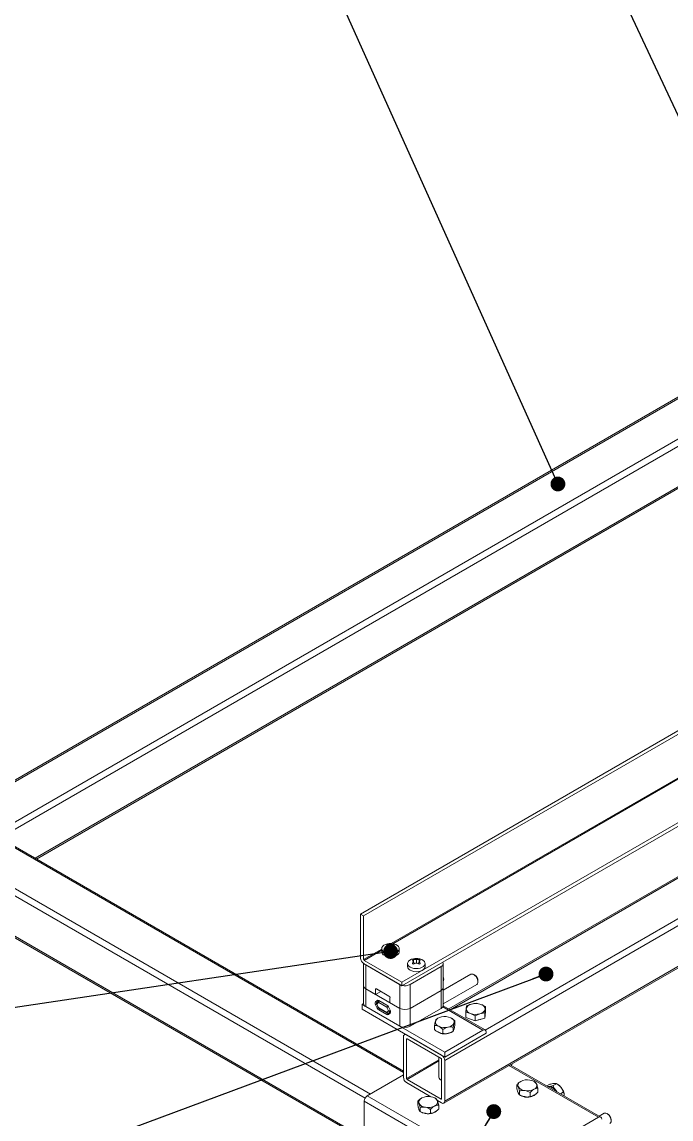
# Model space of a CAD drawing. Header units: millimetres. Extents: x 15 to 415, y 5 to 292.
# Drawn here: x 62.9 to 107.3, y 139.8 to 214.9 of the extents above; entities that cross this region are included whole.
import ezdxf

# ---------------------------------------------------------------- set-up
doc = ezdxf.new("R2010")
doc.units = ezdxf.units.MM
doc.dimstyles.new('SLDDIMSTYLE0', dxfattribs={"dimtxt": 0.18, "dimasz": 1.016, "dimexe": 0, "dimexo": 0.0625, "dimgap": 0, "dimtad": 0, "dimtih": 1, "dimtoh": 1, "dimdec": 0, "dimrnd": 1e-09, "dimzin": 0, "dimdsep": 46, "dimtxsty": 'Standard', "dimblk1": 'DOT', "dimblk2": 'DOT', "dimsah": 1, "dimcen": 0.09, "dimadec": 0, "dimazin": 0, "dimtfac": 1.016, "dimtdec": 0, "dimtofl": 0, "dimtmove": 0, "dimatfit": 3, "dimldrblk": 'DOT', "dimfxl": 1, "dimfrac": 2, "dimtolj": 1, "dimtzin": 0, "dimarcsym": 0})
doc.dimstyles.new('SLDDIMSTYLE1', dxfattribs={"dimtxt": 0.18, "dimasz": 3.302, "dimexe": 0, "dimexo": 0.0625, "dimgap": 0, "dimtad": 0, "dimtih": 1, "dimtoh": 1, "dimdec": 0, "dimrnd": 1e-09, "dimzin": 0, "dimdsep": 46, "dimtxsty": 'Standard', "dimsah": 1, "dimcen": 0.09, "dimadec": 0, "dimazin": 0, "dimtfac": 3.302, "dimtdec": 0, "dimtofl": 0, "dimtmove": 0, "dimatfit": 3, "dimfxl": 1, "dimfrac": 2, "dimtolj": 1, "dimtzin": 0, "dimarcsym": 0})

# ---------------------------------------------------------------- blocks, each defined once
blk = doc.blocks.new('_DOT')
at = {"color": 0, "linetype": 'ByBlock', "lineweight": -2}
blk.add_line((-0.5, 0), (-1, 0), dxfattribs=at)
at = {"color": 0, "linetype": 'ByBlock', "const_width": 0.5}
blk.add_lwpolyline([(-0.25, 0, 1), (0.25, 0, 1)], format="xyb", close=True, dxfattribs=at)

msp = doc.modelspace()

# ---------------------------------------------------------------- linework, layer by layer
at = {"color": 7, "linetype": 'Continuous', "lineweight": 15}
for p, q in [((135.05, 204.974), (58.434, 160.744)), ((63.843, 157.622), (140.396, 201.815)), ((86.04, 153.852), (127.083, 177.545)), ((86.252, 153.729), (127.083, 177.3)), ((88.869, 149.198), (126.941, 171.177)), ((88.869, 148.953), (126.941, 170.932)), ((125.353, 166.564), (92.086, 147.36)), ((91.741, 140.916), (128.386, 162.071)), ((88.975, 143.114), (58.309, 160.816)), ((55.446, 156.224), (86.288, 138.42)), ((86.04, 153.852), (86.04, 150.831)), ((86.252, 153.729), (86.04, 153.852)), ((86.252, 150.749), (86.252, 153.729)), ((87.903, 151.589), (87.891, 151.763)), ((88.091, 151.52), (88.091, 151.756)), ((88.278, 151.589), (88.29, 151.763)), ((87.491, 151.492), (87.491, 151.28)), ((87.943, 151.474), (87.886, 151.638)), ((87.932, 151.506), (87.996, 151.493)), ((88.185, 151.493), (88.249, 151.506)), ((88.238, 151.474), (88.295, 151.638)), ((88.691, 151.28), (88.691, 151.492)), ((86.247, 150.466), (86.247, 148.953)), ((86.252, 150.463), (88.869, 148.953)), ((88.869, 149.198), (86.288, 150.688)), ((86.394, 150.382), (88.727, 149.035)), ((86.394, 150.382), (86.394, 148.749)), ((89.259, 150.472), (89.259, 150.259)), ((89.434, 149.035), (91.556, 150.259)), ((89.711, 150.454), (89.654, 150.618)), ((89.671, 150.568), (89.659, 150.742)), ((89.7, 150.486), (89.764, 150.472)), ((89.859, 150.499), (89.859, 150.736)), ((89.953, 150.472), (90.017, 150.486)), ((90.006, 150.454), (90.063, 150.618)), ((90.046, 150.568), (90.058, 150.742)), ((90.459, 150.259), (90.459, 150.472)), ((91.556, 148.626), (91.556, 150.259)), ((91.702, 148.83), (91.702, 150.463)), ((93.597, 149.735), (91.702, 148.641)), ((93.854, 149.683), (93.797, 149.716)), ((86.247, 148.953), (86.247, 147.728)), ((86.394, 148.749), (87.066, 148.361)), ((86.394, 148.749), (88.727, 147.401)), ((86.394, 148.749), (86.394, 147.524)), ((87.066, 148.687), (87.066, 148.361)), ((87.985, 148.238), (87.136, 148.728)), ((88.727, 147.401), (88.727, 149.035)), ((88.869, 148.953), (88.869, 149.198)), ((89.434, 149.035), (89.434, 147.401)), ((91.702, 147.718), (93.997, 149.043)), ((91.702, 147.605), (91.702, 148.83)), ((94.08, 149.226), (94.08, 149.291)), ((87.168, 147.952), (87.06, 147.85)), ((87.419, 148.565), (87.066, 148.361)), ((87.274, 147.914), (87.167, 147.813)), ((87.84, 147.628), (87.28, 147.951)), ((87.307, 147.936), (87.294, 147.928)), ((88.055, 147.789), (88.055, 148.116)), ((89.434, 147.401), (91.556, 148.626)), ((91.556, 147.401), (91.556, 148.626)), ((86.146, 147.667), (86.247, 147.725)), ((86.146, 147.667), (91.803, 144.401)), ((86.146, 147.34), (86.146, 147.667)), ((86.146, 147.34), (91.803, 144.074)), ((86.394, 147.524), (88.727, 146.177)), ((87.06, 147.652), (87.168, 147.427)), ((87.145, 147.682), (87.253, 147.456)), ((87.272, 147.8), (87.164, 147.699)), ((87.164, 147.684), (87.272, 147.458)), ((87.84, 147.477), (87.28, 147.8)), ((87.28, 147.449), (87.84, 147.125)), ((87.28, 147.298), (87.84, 146.974)), ((87.301, 147.403), (87.861, 147.08)), ((87.957, 147.241), (87.849, 147.467)), ((87.849, 147.125), (87.957, 147.226)), ((88.061, 147.273), (87.953, 147.498)), ((87.969, 147.079), (88.09, 147.149)), ((88.084, 147.185), (87.976, 147.084)), ((88.055, 147.789), (88.727, 147.401)), ((88.727, 146.177), (88.727, 147.401)), ((89.434, 147.401), (89.434, 146.177)), ((89.434, 146.177), (91.556, 147.401)), ((94.569, 145.926), (91.7, 147.582)), ((93.276, 147.388), (93.252, 147.142)), ((93.252, 146.788), (93.252, 147.142)), ((93.252, 147.142), (93.564, 147.052)), ((93.3, 147.575), (93.276, 147.388)), ((93.636, 147.701), (93.3, 147.575)), ((93.972, 147.767), (93.636, 147.701)), ((94.285, 147.677), (93.972, 147.767)), ((94.597, 147.527), (94.285, 147.677)), ((94.549, 147.095), (94.573, 147.341)), ((94.597, 147.173), (94.549, 146.741)), ((94.573, 147.341), (94.597, 147.527)), ((94.597, 147.527), (94.597, 147.173)), ((87.953, 146.974), (88.061, 147.075)), ((91.3, 146.707), (91.222, 146.659)), ((91.343, 146.732), (91.299, 146.706)), ((92.505, 146.269), (92.505, 146.538)), ((93.877, 146.548), (93.252, 146.788)), ((93.645, 146.637), (93.562, 146.669)), ((93.564, 147.052), (93.877, 146.902)), ((93.877, 146.902), (94.213, 147.028)), ((93.877, 146.902), (93.877, 146.548)), ((94.549, 146.741), (93.877, 146.548)), ((94.213, 147.028), (94.549, 147.095)), ((94.549, 147.095), (94.549, 146.741)), ((88.692, 145.87), (89.099, 145.635)), ((88.692, 145.87), (88.692, 145.87)), ((89.099, 145.635), (89.037, 145.6)), ((91.101, 145.963), (91.101, 146.231)), ((91.247, 145.833), (91.392, 145.765)), ((91.392, 145.765), (91.537, 145.696)), ((91.682, 145.688), (91.537, 145.696)), ((91.682, 145.688), (91.682, 145.957)), ((91.803, 144.401), (94.419, 145.911)), ((91.803, 144.074), (94.632, 145.707)), ((91.858, 145.666), (92.033, 145.705)), ((92.033, 145.705), (92.209, 145.743)), ((92.282, 145.779), (92.307, 145.794)), ((92.384, 145.842), (92.384, 146.11)), ((92.414, 145.888), (92.445, 145.995)), ((92.445, 145.995), (92.475, 146.102)), ((92.505, 146.269), (92.475, 146.102)), ((94.632, 145.789), (94.632, 145.707)), ((88.975, 142.686), (88.975, 145.462)), ((89.187, 145.585), (91.591, 144.197)), ((89.187, 142.604), (89.187, 145.299)), ((89.222, 145.319), (91.556, 143.972)), ((91.803, 144.074), (91.803, 144.401)), ((91.403, 144.06), (91.403, 142.686)), ((91.591, 143.911), (91.591, 141.216)), ((91.803, 143.829), (91.803, 141.053)), ((102.489, 139.966), (96.292, 143.543)), ((86.5, 141.421), (88.975, 142.849)), ((90.854, 141.356), (89.187, 142.319)), ((91.556, 141.196), (89.222, 142.543)), ((96.737, 141.904), (96.737, 142.173)), ((97.988, 142.365), (97.92, 142.404)), ((98.183, 141.672), (98.183, 141.941)), ((98.803, 142.094), (99.001, 142.208)), ((98.866, 142.057), (98.946, 142.064)), ((98.946, 142.064), (99.061, 142.075)), ((99.228, 142.115), (99.061, 142.075)), ((99.228, 142.115), (99.461, 142.249)), ((99.291, 141.942), (99.406, 141.799)), ((99.532, 142.208), (99.461, 142.249)), ((86.5, 141.421), (95.692, 136.114)), ((90.212, 141.261), (90.212, 141.261)), ((91.192, 141.227), (91.131, 141.261)), ((91.224, 141.207), (91.191, 141.225)), ((96.784, 141.739), (96.831, 141.634)), ((96.831, 141.634), (96.877, 141.529)), ((96.924, 141.485), (96.877, 141.529)), ((96.924, 141.485), (96.924, 141.753)), ((96.932, 141.48), (96.982, 141.452)), ((97.105, 141.395), (97.286, 141.366)), ((97.286, 141.366), (97.466, 141.337)), ((97.647, 141.369), (97.647, 141.637)), ((97.781, 141.384), (97.915, 141.46)), ((97.915, 141.46), (98.049, 141.536)), ((98.183, 141.672), (98.049, 141.536)), ((99.406, 141.799), (99.485, 141.7)), ((99.722, 141.563), (99.92, 141.678)), ((95.48, 135.746), (86.288, 141.053)), ((86.288, 136.102), (86.288, 141.053)), ((89.955, 140.775), (89.955, 141.043)), ((89.996, 140.608), (90.038, 140.503)), ((90.038, 140.503), (90.079, 140.397)), ((90.12, 140.352), (90.079, 140.397)), ((90.12, 140.352), (90.12, 140.62)), ((90.836, 140.223), (90.836, 140.491)), ((91.112, 140.309), (91.25, 140.382)), ((91.591, 140.931), (91.312, 141.092)), ((91.388, 140.516), (91.388, 140.785)), ((90.152, 140.333), (90.193, 140.309)), ((90.299, 140.259), (90.478, 140.227)), ((90.478, 140.227), (90.657, 140.194)), ((90.836, 140.223), (90.657, 140.194)), ((90.974, 140.236), (91.112, 140.309)), ((95.692, 136.114), (102.339, 139.951)), ((102.719, 140.224), (102.381, 140.028)), ((102.975, 140.171), (102.919, 140.204))]:
    msp.add_line(p, q, dxfattribs=at)
at = {"color": 8, "linetype": 'Continuous', "lineweight": 15}
for p, q in [((135.137, 204.923), (58.522, 160.694)), ((60.926, 159.306), (137.542, 203.535)), ((137.966, 203.29), (61.35, 159.061)), ((63.755, 157.673), (140.37, 201.902)), ((88.138, 151.838), (126.941, 174.238)), ((88.257, 151.825), (126.941, 174.157)), ((125.441, 166.514), (92.174, 147.309)), ((128.269, 164.881), (91.803, 143.829)), ((94.578, 145.921), (127.497, 164.925)), ((91.803, 141.053), (128.386, 162.172)), ((88.975, 143.012), (58.221, 160.766)), ((55.817, 159.378), (86.712, 141.543)), ((86.35, 141.262), (55.605, 159.01)), ((55.534, 156.275), (86.288, 138.521)), ((86.252, 150.749), (87.491, 151.464)), ((86.288, 150.688), (87.491, 151.382)), ((87.136, 148.728), (87.066, 148.687)), ((87.06, 147.85), (87.255, 147.963)), ((87.195, 147.967), (87.168, 147.952)), ((87.14, 147.698), (87.06, 147.652)), ((87.168, 147.427), (87.245, 147.471)), ((87.382, 147.356), (87.28, 147.298)), ((88.09, 147.15), (87.976, 147.084)), ((88.087, 147.189), (88.084, 147.185)), ((88.084, 147.185), (88.087, 147.187)), ((91.668, 147.5), (94.419, 145.911)), ((87.84, 146.974), (88.084, 147.115)), ((89.222, 145.319), (89.187, 145.299)), ((89.187, 142.604), (91.403, 143.884)), ((91.403, 143.802), (89.222, 142.543)), ((102.339, 139.951), (96.204, 143.492)), ((91.556, 141.196), (91.591, 141.216))]:
    msp.add_line(p, q, dxfattribs=at)
at = {"color": 7, "linetype": 'Continuous', "lineweight": 15, "flags": 128}
for points in [[(87.891, 151.819), (87.888, 151.818), (87.754, 151.779), (87.641, 151.721), (87.556, 151.649), (87.505, 151.568), (87.491, 151.481), (87.515, 151.395), (87.574, 151.316), (87.667, 151.247)], [(87.667, 151.247), (87.785, 151.194), (87.923, 151.159), (88.072, 151.146), (88.222, 151.154), (88.363, 151.183), (88.488, 151.232), (88.587, 151.297), (88.655, 151.375), (88.688, 151.459), (88.683, 151.546), (88.641, 151.63), (88.565, 151.704), (88.459, 151.766), (88.329, 151.81), (88.291, 151.819)], [(87.667, 151.035), (87.785, 150.982), (87.923, 150.947), (88.072, 150.934), (88.222, 150.942), (88.363, 150.971), (88.488, 151.02), (88.587, 151.085), (88.655, 151.162), (88.688, 151.247), (88.691, 151.28)], [(89.658, 150.798), (89.655, 150.797), (89.521, 150.758), (89.409, 150.701), (89.324, 150.629), (89.273, 150.547), (89.259, 150.461), (89.282, 150.375), (89.342, 150.295), (89.434, 150.227)], [(89.434, 150.227), (89.553, 150.173), (89.691, 150.139), (89.84, 150.125), (89.989, 150.133), (90.131, 150.163), (90.255, 150.212), (90.355, 150.277), (90.423, 150.354), (90.456, 150.439), (90.451, 150.526), (90.409, 150.609), (90.333, 150.684), (90.226, 150.745), (90.097, 150.789), (90.059, 150.798)], [(89.434, 150.014), (89.553, 149.961), (89.691, 149.927), (89.84, 149.913), (89.989, 149.921), (90.131, 149.951), (90.255, 149.999), (90.355, 150.065), (90.423, 150.142), (90.456, 150.227), (90.459, 150.259)], [(93.997, 149.043), (94.046, 149.089), (94.074, 149.164), (94.079, 149.259), (94.058, 149.365), (94.014, 149.474), (93.951, 149.575), (93.874, 149.659), (93.79, 149.72)], [(87.976, 147.084), (87.97, 147.08), (87.969, 147.079)], [(94.263, 146.659), (94.225, 146.645), (94.096, 146.611)], [(92.272, 145.774), (92.167, 145.723), (92.033, 145.683)], [(96.377, 143.494), (96.401, 143.544), (96.413, 143.613)], [(98.946, 142.064), (98.896, 142.055), (98.88, 142.049)], [(99.429, 141.733), (99.387, 141.788), (99.289, 141.893), (99.184, 141.976), (99.077, 142.03), (98.975, 142.054), (98.885, 142.046)], [(96.867, 141.552), (96.831, 141.613), (96.812, 141.675)], [(99.471, 141.708), (99.456, 141.732), (99.406, 141.799)], [(103.119, 139.531), (103.158, 139.565), (103.192, 139.634), (103.202, 139.725), (103.186, 139.83), (103.147, 139.939), (103.087, 140.042), (103.013, 140.131), (102.93, 140.197), (102.846, 140.235), (102.769, 140.241), (102.719, 140.224)]]:
    msp.add_lwpolyline(points, dxfattribs=at)
at = {"color": 8, "linetype": 'Continuous', "lineweight": 15, "flags": 128}
for points in [[(87.164, 147.684), (87.155, 147.681), (87.148, 147.681), (87.145, 147.681), (87.145, 147.682)], [(87.253, 147.456), (87.253, 147.456), (87.256, 147.455), (87.262, 147.456), (87.272, 147.458)]]:
    msp.add_lwpolyline(points, dxfattribs=at)
at = {"color": 7, "linetype": 'Continuous', "lineweight": 15}
for centre, radius, start, end in [((88.241, 151.079), 0.768, 117.08639, 122.90823), ((87.025, 151.078), 1.027, 33.05395, 38.96729), ((88.091, 150.839), 1, 78.44785, 101.55215), ((87.96, 150.831), 0.934, 81.97344, 94.2339), ((88.221, 150.832), 0.934, 85.76377, 98.02813), ((87.942, 151.081), 0.765, 57.08243, 62.92294), ((89.157, 151.077), 1.028, 141.03436, 146.94282), ((87.779, 151.301), 0.289, 184.20486, 247.11448), ((88.744, 151.183), 0.971, 152.02188, 161.31623), ((87.194, 150.324), 1.328, 58.32042, 61.68495), ((88.498, 149.94), 1.632, 104.46006, 111.83115), ((87.683, 149.94), 1.632, 68.16944, 75.53991), ((88.988, 150.324), 1.329, 118.31628, 121.67835), ((87.438, 151.183), 0.971, 18.68559, 27.97824), ((86.501, 150.852), 0.461, 182.60555, 237.39445), ((86.329, 150.753), 0.0768, 182.60597, 237.39403), ((89.547, 150.28), 0.289, 184.20487, 247.11457), ((90.009, 150.059), 0.768, 117.08691, 122.90772), ((88.793, 150.057), 1.027, 33.05357, 38.96767), ((90.511, 150.162), 0.971, 152.02188, 161.31623), ((88.962, 149.304), 1.328, 58.32044, 61.68493), ((89.859, 149.818), 1, 78.44785, 101.55215), ((89.728, 149.811), 0.934, 81.97371, 94.23363), ((90.266, 148.919), 1.632, 104.45988, 111.83158), ((89.989, 149.811), 0.934, 85.76377, 98.02813), ((89.451, 148.919), 1.632, 68.16948, 75.53987), ((89.71, 150.061), 0.765, 57.08247, 62.92291), ((90.756, 149.303), 1.329, 118.31628, 121.67835), ((90.925, 150.057), 1.028, 141.0332, 146.94332), ((89.206, 150.162), 0.971, 18.68541, 27.97841), ((91.481, 150.461), 0.215, 290.25178, 29.99421), ((91.192, 149.399), 0.542, 340.38297, 19.61703), ((93.68, 149.563), 0.191, 54.90631, 115.70389), ((93.597, 149.273), 0.484, 2.11295, 57.88173), ((86.498, 148.978), 0.251, 185.6955, 245.62386), ((87.109, 148.694), 0.0437, 50.79557, 189.21519), ((89.08, 149.722), 0.774, 256.44224, 297.29797), ((91.452, 148.855), 0.251, 294.37371, 354.30645), ((87.224, 147.877), 0.0929, 52.44121, 126.91369), ((87.902, 148.109), 0.154, 2.60489, 57.39511), ((86.498, 147.753), 0.251, 185.6955, 245.62386), ((87.21, 147.751), 0.18, 146.56287, 213.43713), ((87.175, 147.691), 0.0135, 146.55735, 213.44265), ((87.441, 147.551), 0.299, 204.40904, 237.66118), ((87.276, 147.794), 0.00697, 52.45168, 126.91022), ((87.292, 147.468), 0.0225, 204.41165, 237.65555), ((87.68, 147.375), 0.299, 24.40904, 57.66118), ((87.828, 147.458), 0.0225, 24.41165, 57.65555), ((87.946, 147.234), 0.0135, 326.5579, 33.4421), ((88.043, 147.277), 0.101, 210.45557, 293.62422), ((87.911, 147.174), 0.18, 326.56291, 33.43709), ((89.081, 148.084), 0.769, 242.61009, 297.38986), ((91.452, 147.63), 0.251, 294.37371, 354.30645), ((93.7, 147.263), 0.442, 98.35286, 163.53693), ((93.641, 147.41), 0.366, 183.42211, 257.86418), ((93.923, 146.677), 1.063, 70.12409, 105.67025), ((94.149, 147.466), 0.443, 278.35303, 343.53655), ((94.208, 147.319), 0.366, 3.42331, 77.86421), ((87.845, 147.131), 0.00697, 232.45168, 306.91022), ((87.897, 147.048), 0.0929, 232.44121, 306.91369), ((87.936, 147.176), 0.101, 210.45603, 293.62388), ((91.479, 146.484), 0.32, 172.35044, 254.15557), ((91.625, 146.307), 0.513, 95.84152, 154.61382), ((91.801, 145.802), 1.04, 66.57863, 102.65988), ((91.981, 146.626), 0.513, 275.84135, 334.61399), ((92.127, 146.449), 0.32, 352.34947, 74.15654), ((93.926, 148.052), 1.063, 250.12469, 285.66965), ((89.081, 146.859), 0.769, 242.61009, 297.38986), ((91.8, 146.578), 0.925, 234.3413, 284.5847), ((91.805, 147.131), 1.04, 246.57863, 282.65988), ((91.802, 146.793), 1.129, 256.40674, 272.8314), ((91.932, 146.386), 0.7, 293.23996, 299.92221), ((92.217, 146.037), 0.237, 331.44748, 356.98592), ((94.502, 145.81), 0.131, 350.78586, 129.20388), ((89.104, 145.483), 0.131, 50.79694, 189.21405), ((89.208, 145.302), 0.0218, 50.79546, 189.21381), ((91.343, 143.808), 0.461, 2.6055, 57.39442), ((91.514, 143.908), 0.0768, 2.60612, 57.39437), ((89.435, 142.707), 0.461, 182.60543, 237.39457), ((91.647, 142.732), 0.248, 190.60222, 257.03851), ((89.264, 142.608), 0.0768, 182.60546, 237.39454), ((97.104, 142.136), 0.289, 110.21944, 198.33513), ((97.323, 142.362), 0.586, 212.7197, 266.3421), ((97.459, 141.513), 1.003, 79.96293, 116.96932), ((97.597, 141.916), 0.586, 32.72029, 86.34151), ((97.816, 142.142), 0.289, 290.21942, 18.33514), ((98.91, 141.472), 0.593, 33.43488, 86.5705), ((98.866, 141.472), 0.633, 47.89591, 72.10947), ((99.095, 141.484), 0.846, 37.97893, 58.88754), ((98.995, 141.366), 0.998, 2.63928, 39.77206), ((86.748, 141.032), 0.461, 122.60598, 177.39378), ((90.327, 140.989), 0.299, 108.56146, 194.56007), ((90.673, 140.355), 1.018, 79.05883, 115.69227), ((90.823, 140.796), 0.56, 30.24382, 85.58339), ((91.569, 141.213), 0.0218, 230.79803, 9.21272), ((97.352, 142.101), 0.748, 240.26031, 250.68901), ((97.452, 142.252), 0.928, 244.15645, 308.38449), ((97.461, 142.765), 1.003, 259.96295, 296.96932), ((97.466, 142.424), 1.087, 270.04436, 286.88762), ((90.273, 140.571), 0.252, 186.93119, 215.5229), ((90.521, 141.196), 0.56, 210.24384, 265.58337), ((90.671, 141.637), 1.018, 259.0588, 295.6923), ((91.017, 141.003), 0.299, 288.56146, 14.56007), ((91.674, 141.032), 0.131, 230.79666, 9.21409), ((90.556, 140.941), 0.729, 240.17219, 249.35709), ((90.664, 141.115), 0.934, 240.38238, 307.77063), ((90.675, 141.298), 1.104, 269.03882, 285.71219), ((102.422, 139.849), 0.131, 350.78608, 129.20391), ((102.727, 139.767), 0.474, 1.51664, 58.47795)]:
    msp.add_arc(centre, radius, start, end, dxfattribs=at)
at = {"color": 8, "linetype": 'Continuous', "lineweight": 15}
for centre, radius, start, end in [((87.338, 147.855), 0.0865, 137.51534, 219.9477), ((87.436, 147.792), 0.156, 127.51189, 177.13805), ((87.314, 147.892), 0.041, 94.02711, 119.39963), ((87.231, 147.754), 0.0866, 137.71642, 219.93411), ((87.329, 147.443), 0.0493, 173.70841, 234.98054), ((87.997, 147.468), 0.157, 131.69094, 176.99), ((87.616, 148.142), 0.714, 288.99987, 297.61986), ((87.742, 147.876), 0.67, 288.71724, 297.91755), ((87.885, 147.118), 0.0455, 170.79391, 237.89618)]:
    msp.add_arc(centre, radius, start, end, dxfattribs=at)
at = {"color": 7, "linetype": 'Continuous', "lineweight": 15}
for points, knots in [([(87.294, 147.928), (87.294, 147.928), (87.286, 147.925), (87.28, 147.919), (87.274, 147.914)], [0, 0, 0, 0, 0.086567, 1, 1, 1, 1]), ([(87.167, 147.813), (87.157, 147.802), (87.141, 147.783), (87.132, 147.749), (87.132, 147.715), (87.14, 147.693), (87.145, 147.682)], [0, 0, 0, 0, 0.293279, 0.517756, 0.740922, 1, 1, 1, 1]), ([(87.253, 147.456), (87.257, 147.448), (87.269, 147.426), (87.289, 147.412), (87.301, 147.403)], [0, 0, 0, 0, 0.390413, 1, 1, 1, 1]), ([(87.861, 147.08), (87.873, 147.074), (87.896, 147.064), (87.935, 147.064), (87.957, 147.074), (87.968, 147.079)], [0, 0, 0, 0, 0.346085, 0.680151, 1, 1, 1, 1]), ([(91.162, 146.527), (91.151, 146.485), (91.13, 146.401), (91.111, 146.287), (91.101, 146.231)], [0, 0, 0, 0, 0.504001, 1, 1, 1, 1]), ([(91.222, 146.659), (91.214, 146.649), (91.197, 146.628), (91.176, 146.576), (91.164, 146.536), (91.162, 146.527)], [0, 0, 0, 0, 0.43238, 0.879554, 1, 1, 1, 1]), ([(92.505, 146.538), (92.465, 146.576), (92.384, 146.653), (92.284, 146.723), (92.227, 146.751), (92.215, 146.757)], [0, 0, 0, 0, 0.432385, 0.87955, 1, 1, 1, 1]), ([(92.384, 146.11), (92.392, 146.159), (92.409, 146.257), (92.43, 146.353), (92.442, 146.397), (92.445, 146.406)], [0, 0, 0, 0, 0.432391, 0.879554, 1, 1, 1, 1]), ([(92.445, 146.406), (92.455, 146.439), (92.476, 146.504), (92.496, 146.527), (92.505, 146.538)], [0, 0, 0, 0, 0.503995, 1, 1, 1, 1]), ([(91.101, 146.231), (91.141, 146.231), (91.222, 146.232), (91.322, 146.207), (91.38, 146.182), (91.392, 146.176)], [0, 0, 0, 0, 0.432384, 0.87955, 1, 1, 1, 1]), ([(91.247, 145.833), (91.245, 145.835), (91.194, 145.873), (91.147, 145.919), (91.101, 145.963)], [0, 0, 0, 0, 0.038998, 1, 1, 1, 1]), ([(91.392, 146.176), (91.443, 146.147), (91.544, 146.09), (91.637, 146.001), (91.682, 145.957)], [0, 0, 0, 0, 0.503998, 1, 1, 1, 1]), ([(91.682, 145.957), (91.709, 145.974), (91.813, 146.04), (91.935, 146.093), (92.027, 146.114), (92.033, 146.116)], [0, 0, 0, 0, 0.240595, 0.952755, 1, 1, 1, 1]), ([(91.858, 145.666), (91.826, 145.668), (91.766, 145.671), (91.709, 145.683), (91.682, 145.688)], [0, 0, 0, 0, 0.535022, 1, 1, 1, 1]), ([(92.033, 146.116), (92.11, 146.125), (92.233, 146.14), (92.343, 146.118), (92.384, 146.11)], [0, 0, 0, 0, 0.628913, 1, 1, 1, 1]), ([(92.384, 145.842), (92.343, 145.816), (92.286, 145.78), (92.226, 145.751), (92.209, 145.743)], [0, 0, 0, 0, 0.717748, 1, 1, 1, 1]), ([(92.414, 145.888), (92.414, 145.887), (92.404, 145.865), (92.394, 145.853), (92.384, 145.842)], [0, 0, 0, 0, 0.038996, 1, 1, 1, 1]), ([(97.005, 142.407), (96.958, 142.375), (96.864, 142.313), (96.779, 142.219), (96.737, 142.173)], [0, 0, 0, 0, 0.503995, 1, 1, 1, 1]), ([(96.737, 142.173), (96.75, 142.163), (96.776, 142.144), (96.808, 142.094), (96.827, 142.054), (96.831, 142.045)], [0, 0, 0, 0, 0.432389, 0.87955, 1, 1, 1, 1]), ([(96.784, 141.739), (96.783, 141.741), (96.767, 141.792), (96.752, 141.849), (96.737, 141.904)], [0, 0, 0, 0, 0.038996, 1, 1, 1, 1]), ([(96.831, 142.045), (96.847, 142.004), (96.88, 141.921), (96.91, 141.809), (96.924, 141.753)], [0, 0, 0, 0, 0.503999, 1, 1, 1, 1]), ([(97.915, 141.871), (97.962, 141.893), (98.056, 141.937), (98.141, 141.939), (98.183, 141.941)], [0, 0, 0, 0, 0.503995, 1, 1, 1, 1]), ([(98.089, 142.233), (98.073, 142.265), (98.04, 142.329), (98.01, 142.35), (97.996, 142.36)], [0, 0, 0, 0, 0.503999, 1, 1, 1, 1]), ([(98.183, 141.941), (98.17, 141.989), (98.144, 142.086), (98.112, 142.181), (98.093, 142.224), (98.089, 142.233)], [0, 0, 0, 0, 0.432382, 0.87955, 1, 1, 1, 1]), ([(99.001, 142.208), (99.049, 142.221), (99.147, 142.246), (99.246, 142.264), (99.292, 142.269), (99.302, 142.27)], [0, 0, 0, 0, 0.432385, 0.879551, 1, 1, 1, 1]), ([(99.291, 141.942), (99.29, 141.944), (99.263, 142.001), (99.245, 142.059), (99.228, 142.115)], [0, 0, 0, 0, 0.03899, 1, 1, 1, 1]), ([(99.302, 142.27), (99.338, 142.271), (99.41, 142.274), (99.444, 142.257), (99.461, 142.249)], [0, 0, 0, 0, 0.503996, 1, 1, 1, 1]), ([(99.461, 142.249), (99.509, 142.22), (99.607, 142.16), (99.705, 142.072), (99.752, 142.016), (99.762, 142.004)], [0, 0, 0, 0, 0.432384, 0.879551, 1, 1, 1, 1]), ([(99.762, 142.004), (99.798, 141.952), (99.87, 141.847), (99.904, 141.734), (99.92, 141.678)], [0, 0, 0, 0, 0.503996, 1, 1, 1, 1]), ([(90.231, 141.272), (90.171, 141.233), (90.075, 141.17), (89.988, 141.077), (89.955, 141.043)], [0, 0, 0, 0, 0.628923, 1, 1, 1, 1]), ([(91.306, 141.078), (91.292, 141.111), (91.263, 141.175), (91.237, 141.197), (91.224, 141.207)], [0, 0, 0, 0, 0.504001, 1, 1, 1, 1]), ([(96.924, 141.753), (96.967, 141.764), (97.08, 141.792), (97.207, 141.783), (97.286, 141.778)], [0, 0, 0, 0, 0.37108, 1, 1, 1, 1]), ([(97.105, 141.395), (97.088, 141.403), (97.025, 141.428), (96.967, 141.461), (96.924, 141.485)], [0, 0, 0, 0, 0.282263, 1, 1, 1, 1]), ([(97.286, 141.778), (97.292, 141.777), (97.387, 141.76), (97.512, 141.713), (97.62, 141.653), (97.647, 141.637)], [0, 0, 0, 0, 0.04724, 0.759409, 1, 1, 1, 1]), ([(97.647, 141.369), (97.62, 141.362), (97.562, 141.348), (97.5, 141.341), (97.466, 141.337)], [0, 0, 0, 0, 0.464975, 1, 1, 1, 1]), ([(97.647, 141.637), (97.684, 141.677), (97.759, 141.759), (97.851, 141.833), (97.904, 141.865), (97.915, 141.871)], [0, 0, 0, 0, 0.432381, 0.879556, 1, 1, 1, 1]), ([(97.781, 141.384), (97.78, 141.384), (97.733, 141.372), (97.69, 141.371), (97.647, 141.369)], [0, 0, 0, 0, 0.03899, 1, 1, 1, 1]), ([(99.92, 141.678), (99.935, 141.65), (99.975, 141.577), (99.985, 141.476), (99.991, 141.412)], [0, 0, 0, 0, 0.371085, 1, 1, 1, 1]), ([(89.955, 141.043), (89.967, 141.033), (89.99, 141.014), (90.018, 140.963), (90.034, 140.923), (90.038, 140.914)], [0, 0, 0, 0, 0.432389, 0.879553, 1, 1, 1, 1]), ([(89.996, 140.608), (89.996, 140.61), (89.982, 140.662), (89.968, 140.719), (89.955, 140.775)], [0, 0, 0, 0, 0.038989, 1, 1, 1, 1]), ([(90.038, 140.914), (90.052, 140.872), (90.081, 140.789), (90.107, 140.676), (90.12, 140.62)], [0, 0, 0, 0, 0.504001, 1, 1, 1, 1]), ([(90.12, 140.62), (90.169, 140.631), (90.268, 140.652), (90.392, 140.652), (90.463, 140.64), (90.478, 140.638)], [0, 0, 0, 0, 0.432387, 0.879556, 1, 1, 1, 1]), ([(90.478, 140.638), (90.541, 140.622), (90.666, 140.59), (90.78, 140.524), (90.836, 140.491)], [0, 0, 0, 0, 0.504001, 1, 1, 1, 1]), ([(90.836, 140.491), (90.868, 140.525), (90.955, 140.618), (91.051, 140.681), (91.112, 140.72)], [0, 0, 0, 0, 0.371086, 1, 1, 1, 1]), ([(91.112, 140.72), (91.117, 140.722), (91.189, 140.76), (91.285, 140.784), (91.367, 140.785), (91.388, 140.785)], [0, 0, 0, 0, 0.047232, 0.759414, 1, 1, 1, 1]), ([(91.388, 140.516), (91.367, 140.494), (91.323, 140.446), (91.275, 140.405), (91.25, 140.382)], [0, 0, 0, 0, 0.464956, 1, 1, 1, 1]), ([(91.388, 140.785), (91.377, 140.833), (91.354, 140.931), (91.326, 141.026), (91.309, 141.069), (91.306, 141.078)], [0, 0, 0, 0, 0.432389, 0.879553, 1, 1, 1, 1]), ([(90.299, 140.259), (90.296, 140.26), (90.235, 140.286), (90.176, 140.32), (90.12, 140.352)], [0, 0, 0, 0, 0.039001, 1, 1, 1, 1]), ([(90.974, 140.236), (90.961, 140.233), (90.913, 140.223), (90.868, 140.223), (90.836, 140.223)], [0, 0, 0, 0, 0.28225, 1, 1, 1, 1])]:
    msp.add_open_spline(points, degree=3, knots=knots, dxfattribs=at)

# ---------------------------------------------------------------- leaders
at = {"color": 7, "linetype": 'Continuous', "lineweight": 0}
for points, dimstyle in [([(99.554, 183.282), (71.41, 245.88)], 'SLDDIMSTYLE0'), ([(126.577, 168.321), (90.265, 245.912)], 'SLDDIMSTYLE0'), ([(132.46, 157.179), (98.906, 84.618)], 'SLDDIMSTYLE0'), ([(131.61, 157.23), (80.119, 84.164)], 'SLDDIMSTYLE1'), ([(88.093, 151.295), (37.877, 143.788)], 'SLDDIMSTYLE0'), ([(98.739, 149.75), (37.617, 127.025)], 'SLDDIMSTYLE0'), ([(95.161, 140.34), (60.307, 84.323)], 'SLDDIMSTYLE0')]:
    msp.add_leader(points, dimstyle=dimstyle, dxfattribs=at)

doc.saveas('drawing.dxf')
